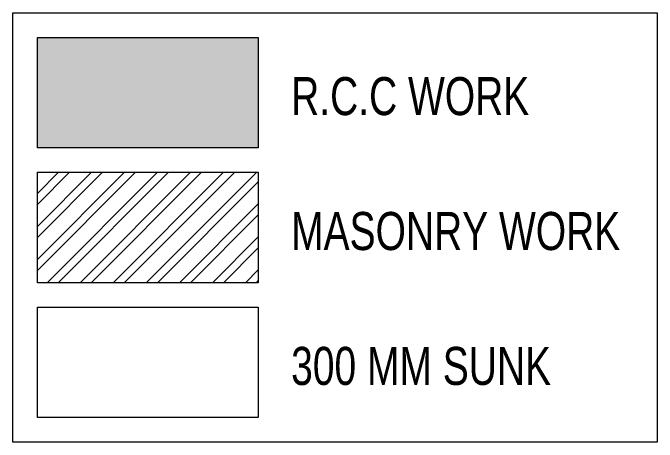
# Model space of a CAD drawing. Header units: inches. Extents: x 822859 to 1009930, y 496782 to 576896.
# Drawn here: x 822859 to 825486, y 496782 to 498532 of the extents above; entities that cross this region are included whole.
import ezdxf

# ---------------------------------------------------------------- set-up
doc = ezdxf.new("R2010")
doc.units = ezdxf.units.IN
doc.header["$LTSCALE"] = 750
doc.header["$MEASUREMENT"] = 0
for name, color, linetype, lineweight in [('COLUMN', 5, 'Continuous', 13), ('TEXT ROOM NAME-MSA', 8, 'Continuous', 13), ('WALL HATCH-MSA', 251, 'Continuous', 9)]:
    doc.layers.add(name, color=color, linetype=linetype, lineweight=lineweight)
doc.layers.add('R.C.C HATCH-MSA', color=250, linetype='Continuous')
doc.styles.add('MtXpl_Swis721_LtCn_B', font='swisscl.ttf')

msp = doc.modelspace()

# ---------------------------------------------------------------- hatches: boundary and pattern name
at = {"layer": 'R.C.C HATCH-MSA', "lineweight": 0}
h = msp.add_hatch(color=256, dxfattribs=at)
h.dxf.hatch_style = 1
h.paths.add_polyline_path([(822959.5, 498432), (823859.5, 498432), (823859.5, 497982), (822959.5, 497982)])
at = {"layer": 'WALL HATCH-MSA', "lineweight": 0}
h = msp.add_hatch(dxfattribs=at)
h.set_pattern_fill('ANSI32', color=256, scale=10)
h.set_pattern_definition([(45, (-341870.48, -227225.71), (-67.351921, 67.351921), []), (45, (-341825.58, -227225.71), (-67.351921, 67.351921), [])])
h.paths.add_polyline_path([(822959.5, 497882), (823859.5, 497882), (823859.5, 497432), (822959.5, 497432)])

# ---------------------------------------------------------------- linework, layer by layer
at = {"lineweight": 0}
for points in [[(822959.5, 497882), (823859.5, 497882), (823859.5, 497432), (822959.5, 497432)], [(822959.5, 497332), (823859.5, 497332), (823859.5, 496882), (822959.5, 496882)]]:
    msp.add_lwpolyline(points, close=True, dxfattribs=at)
at = {"layer": 'COLUMN', "lineweight": 0}
msp.add_lwpolyline([(822959.5, 498432), (823859.5, 498432), (823859.5, 497982), (822959.5, 497982)], close=True, dxfattribs=at)
at = {"layer": 'Defpoints', "color": 1, "lineweight": 0}
msp.add_lwpolyline([(822859.5, 498532), (825485.9, 498532), (825485.9, 496782), (822859.5, 496782)], close=True, dxfattribs=at)

# ---------------------------------------------------------------- texts
at = {"layer": 'TEXT ROOM NAME-MSA', "style": 'MtXpl_Swis721_LtCn_B'}
for s, p in [('R.C.C WORK', (823993.9, 498115.2)), ('MASONRY WORK', (823993.9, 497565.2)), ('300 MM SUNK', (823993.9, 497015.2))]:
    msp.add_text(s, height=155, dxfattribs=at).set_placement(p)

doc.saveas('drawing.dxf')
